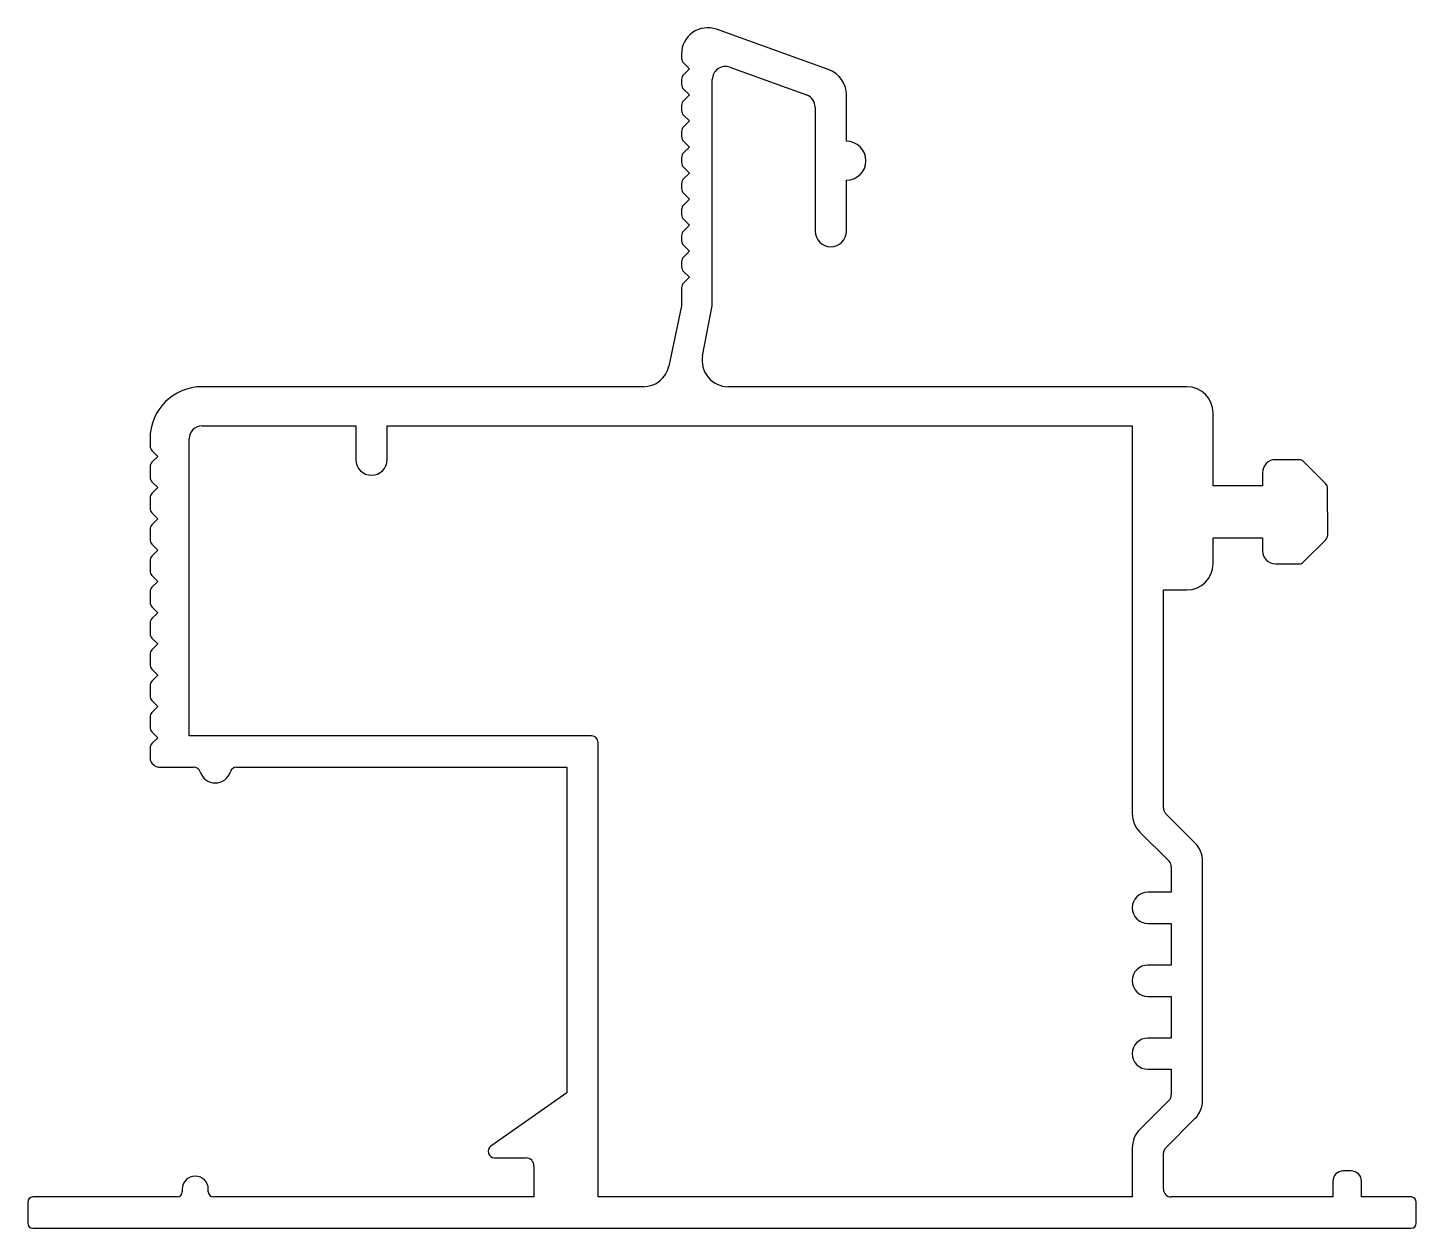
# Model space of a CAD drawing. Extents: x 3 to 56.3, y 3.2 to 49.3.
import ezdxf

# ---------------------------------------------------------------- set-up
doc = ezdxf.new("R2010")
doc.units = 0
doc.layers.get('0').update_dxf_attribs({"linetype": 'CONTINUOUS'})

msp = doc.modelspace()

# ---------------------------------------------------------------- linework, layer by layer
for p, q in [((33.721, 47.666), (29.395, 49.223)), ((28.056, 48.282), (28.056, 48.109)), ((28.13, 47.932), (28.356, 47.705)), ((28.356, 47.705), (28.13, 47.479)), ((29.905, 47.764), (32.852, 46.703)), ((28.056, 47.302), (28.056, 47.109)), ((28.13, 46.932), (28.356, 46.705)), ((29.236, 38.605), (29.236, 47.294)), ((28.356, 46.705), (28.13, 46.479)), ((34.382, 44.928), (34.382, 46.725)), ((28.056, 46.302), (28.056, 46.109)), ((28.13, 45.932), (28.356, 45.705)), ((33.183, 46.233), (33.183, 41.478)), ((28.056, 45.302), (28.056, 45.109)), ((28.356, 45.705), (28.13, 45.479)), ((28.13, 44.932), (28.356, 44.705)), ((28.056, 44.302), (28.056, 44.109)), ((28.356, 44.705), (28.13, 44.479)), ((28.13, 43.932), (28.356, 43.705)), ((28.356, 43.705), (28.13, 43.479)), ((28.056, 43.302), (28.056, 43.109)), ((34.382, 41.478), (34.382, 43.428)), ((28.13, 42.932), (28.356, 42.705)), ((28.356, 42.705), (28.13, 42.479)), ((28.056, 42.302), (28.056, 42.109)), ((28.13, 41.932), (28.356, 41.705)), ((28.356, 41.705), (28.13, 41.479)), ((28.056, 41.302), (28.056, 41.109)), ((28.13, 40.932), (28.356, 40.705)), ((28.356, 40.705), (28.13, 40.479)), ((28.056, 40.302), (28.056, 40.109)), ((28.13, 39.932), (28.356, 39.705)), ((28.356, 39.705), (28.13, 39.479)), ((28.056, 39.302), (28.056, 38.605)), ((28.056, 38.605), (27.568, 36.298)), ((28.865, 36.696), (29.236, 38.605)), ((26.59, 35.505), (9.655, 35.505)), ((47.455, 35.505), (29.846, 35.505)), ((48.455, 31.703), (48.455, 34.505)), ((9.655, 34.005), (15.559, 34.005)), ((15.559, 34.005), (15.559, 32.705)), ((16.755, 32.705), (16.755, 34.005)), ((16.755, 34.005), (45.355, 34.005)), ((45.355, 34.005), (45.355, 19.12)), ((7.655, 33.505), (7.655, 33.236)), ((7.729, 33.059), (7.955, 32.832)), ((9.155, 22.105), (9.155, 33.505)), ((7.955, 32.832), (7.729, 32.606)), ((51.751, 32.705), (50.855, 32.705)), ((52.782, 31.778), (51.928, 32.632)), ((7.655, 32.429), (7.655, 32.036)), ((50.355, 32.205), (50.355, 31.703)), ((7.729, 31.859), (7.955, 31.632)), ((7.955, 31.632), (7.729, 31.406)), ((50.355, 31.703), (48.455, 31.703)), ((52.856, 29.808), (52.855, 31.601)), ((7.655, 31.229), (7.655, 30.836)), ((7.729, 30.659), (7.955, 30.432)), ((7.955, 30.432), (7.729, 30.206)), ((7.655, 30.029), (7.655, 29.636)), ((7.729, 29.459), (7.955, 29.232)), ((48.455, 28.705), (48.455, 29.705)), ((48.455, 29.705), (50.355, 29.705)), ((50.355, 29.705), (50.357, 29.204)), ((51.93, 28.779), (52.783, 29.631)), ((7.655, 28.829), (7.655, 28.436)), ((7.955, 29.232), (7.729, 29.006)), ((7.729, 28.259), (7.955, 28.032)), ((50.857, 28.705), (51.753, 28.705)), ((7.955, 28.032), (7.729, 27.806)), ((7.655, 27.629), (7.655, 27.236)), ((46.555, 19.33), (46.555, 27.705)), ((46.555, 27.705), (47.455, 27.705)), ((7.729, 27.059), (7.955, 26.832)), ((7.955, 26.832), (7.729, 26.606)), ((7.655, 26.429), (7.655, 26.036)), ((7.729, 25.859), (7.955, 25.632)), ((7.955, 25.632), (7.729, 25.406)), ((7.655, 25.229), (7.655, 24.836)), ((7.729, 24.659), (7.955, 24.432)), ((7.655, 24.029), (7.655, 23.636)), ((7.955, 24.432), (7.729, 24.206)), ((7.729, 23.459), (7.955, 23.232)), ((7.955, 23.232), (7.729, 23.006)), ((7.655, 22.829), (7.655, 22.436)), ((7.729, 22.259), (7.955, 22.032)), ((7.955, 22.032), (7.729, 21.806)), ((24.605, 22.105), (9.155, 22.105)), ((24.855, 4.405), (24.855, 21.855)), ((7.655, 21.629), (7.655, 21.236)), ((7.729, 21.059), (7.809, 20.979)), ((7.986, 20.905), (9.338, 20.905)), ((10.979, 20.905), (23.659, 20.905)), ((23.659, 20.905), (23.659, 8.405)), ((47.762, 17.998), (46.643, 19.117)), ((45.648, 18.412), (46.767, 17.293)), ((46.855, 17.081), (46.855, 16.105)), ((48.055, 8.12), (48.055, 17.291)), ((46.855, 16.105), (45.955, 16.105)), ((45.955, 14.905), (46.855, 14.905)), ((46.855, 14.905), (46.855, 13.305)), ((46.855, 13.305), (45.955, 13.305)), ((45.955, 12.105), (46.855, 12.105)), ((46.855, 12.105), (46.855, 10.505)), ((46.855, 10.505), (45.955, 10.505)), ((45.955, 9.305), (46.855, 9.305)), ((46.855, 9.305), (46.855, 8.33)), ((23.659, 8.405), (20.738, 6.36)), ((46.767, 8.117), (45.648, 6.998)), ((46.643, 6.293), (47.762, 7.412)), ((20.881, 5.905), (22.091, 5.905)), ((45.355, 6.291), (45.355, 4.405)), ((46.555, 4.705), (46.555, 6.081)), ((22.391, 5.605), (22.391, 4.405)), ((53.755, 5.405), (53.455, 5.405)), ((53.055, 5.005), (53.055, 4.405)), ((54.155, 4.405), (54.155, 5.005)), ((8.691, 4.405), (3.162, 4.405)), ((8.891, 4.705), (8.891, 4.605)), ((9.891, 4.605), (9.891, 4.705)), ((22.391, 4.405), (10.091, 4.405)), ((45.355, 4.405), (24.855, 4.405)), ((53.055, 4.405), (46.855, 4.405)), ((56.055, 4.405), (54.155, 4.405)), ((2.962, 4.205), (2.962, 3.405)), ((56.255, 3.405), (56.255, 4.205)), ((3.162, 3.205), (56.055, 3.205))]:
    msp.add_line(p, q)
for centre, radius, start, end in [((29.056, 48.282), 1, 70.2, 180), ((28.306, 48.109), 0.25, 180, 225), ((28.306, 47.302), 0.25, 135, 180), ((29.736, 47.294), 0.5, 70.2, 180), ((33.382, 46.725), 1, 0, 70.2), ((28.306, 47.109), 0.25, 180, 225), ((28.306, 46.302), 0.25, 135, 180), ((32.683, 46.233), 0.5, 0, 70.2), ((28.306, 46.109), 0.25, 180, 225), ((28.306, 45.302), 0.25, 135, 180), ((28.306, 45.109), 0.25, 180, 225), ((34.382, 44.178), 0.75, 270, 90), ((28.306, 44.302), 0.25, 135, 180), ((28.306, 44.109), 0.25, 180, 225), ((28.306, 43.302), 0.25, 135, 180), ((28.306, 43.109), 0.25, 180, 225), ((28.306, 42.302), 0.25, 135, 180), ((28.306, 42.109), 0.25, 180, 225), ((28.306, 41.302), 0.25, 135, 180), ((28.306, 41.109), 0.25, 180, 225), ((33.783, 41.478), 0.6, 180, 0), ((28.306, 40.302), 0.25, 135, 180), ((28.306, 40.109), 0.25, 180, 225), ((28.306, 39.302), 0.25, 135, 180), ((26.59, 36.505), 1, 270, 348.0472), ((29.846, 36.505), 1, 169, 270), ((9.655, 33.505), 2, 90, 180), ((47.455, 34.505), 1, 0, 90), ((9.655, 33.505), 0.5, 90, 180), ((7.905, 33.236), 0.25, 180, 225), ((7.905, 32.429), 0.25, 135, 180), ((16.157, 32.705), 0.598, 180, 0), ((50.855, 32.205), 0.5, 90, 180.0138), ((51.751, 32.455), 0.25, 45, 90), ((7.905, 32.036), 0.25, 180, 225), ((52.605, 31.601), 0.25, 0.0138, 45), ((7.905, 31.229), 0.25, 135, 180), ((7.905, 30.836), 0.25, 180, 225), ((7.905, 30.029), 0.25, 135, 180), ((7.905, 29.636), 0.25, 180, 225), ((52.606, 29.808), 0.25, 315, 0.0138), ((7.905, 28.829), 0.25, 135, 180), ((50.857, 29.205), 0.5, 180.2098, 270), ((51.753, 28.955), 0.25, 270, 315), ((7.905, 28.436), 0.25, 180, 225), ((47.455, 28.705), 1, 270, 0), ((7.905, 27.629), 0.25, 135, 180), ((7.905, 27.236), 0.25, 180, 225), ((7.905, 26.429), 0.25, 135, 180), ((7.905, 26.036), 0.25, 180, 225), ((7.905, 25.229), 0.25, 135, 180), ((7.905, 24.836), 0.25, 180, 225), ((7.905, 24.029), 0.25, 135, 180), ((7.905, 23.636), 0.25, 180, 225), ((7.905, 22.829), 0.25, 135, 180), ((7.905, 22.436), 0.25, 180, 225), ((24.605, 21.855), 0.25, 0, 90), ((7.905, 21.629), 0.25, 135, 180), ((7.905, 21.236), 0.25, 180, 225), ((7.986, 21.155), 0.25, 225, 270), ((9.338, 20.655), 0.25, 16.945, 90), ((10.979, 20.655), 0.25, 90, 163.055), ((10.159, 20.905), 0.608, 196.945, 343.055), ((46.855, 19.33), 0.3, 180, 225), ((46.355, 19.12), 1, 180, 225), ((47.055, 17.291), 1, 0, 45), ((46.555, 17.081), 0.3, 360, 45), ((45.955, 15.505), 0.6, 90, 270), ((45.955, 12.705), 0.6, 90, 270), ((45.955, 9.905), 0.6, 90, 270), ((46.555, 8.33), 0.3, 315, 0), ((47.055, 8.12), 1, 315, 0), ((46.355, 6.291), 1, 135, 180), ((20.881, 6.155), 0.25, 125, 270), ((22.091, 5.605), 0.3, 0, 90), ((46.855, 6.081), 0.3, 135, 180), ((53.455, 5.005), 0.4, 90, 180), ((53.755, 5.005), 0.4, 0, 90), ((9.391, 4.705), 0.5, 0, 180), ((3.162, 4.205), 0.2, 90, 180), ((8.691, 4.605), 0.2, 270, 0), ((10.091, 4.605), 0.2, 180, 270), ((46.855, 4.705), 0.3, 180, 270), ((56.055, 4.205), 0.2, 0, 90), ((3.162, 3.405), 0.2, 180, 270), ((56.055, 3.405), 0.2, 270, 360)]:
    msp.add_arc(centre, radius, start, end)

doc.saveas('drawing.dxf')
